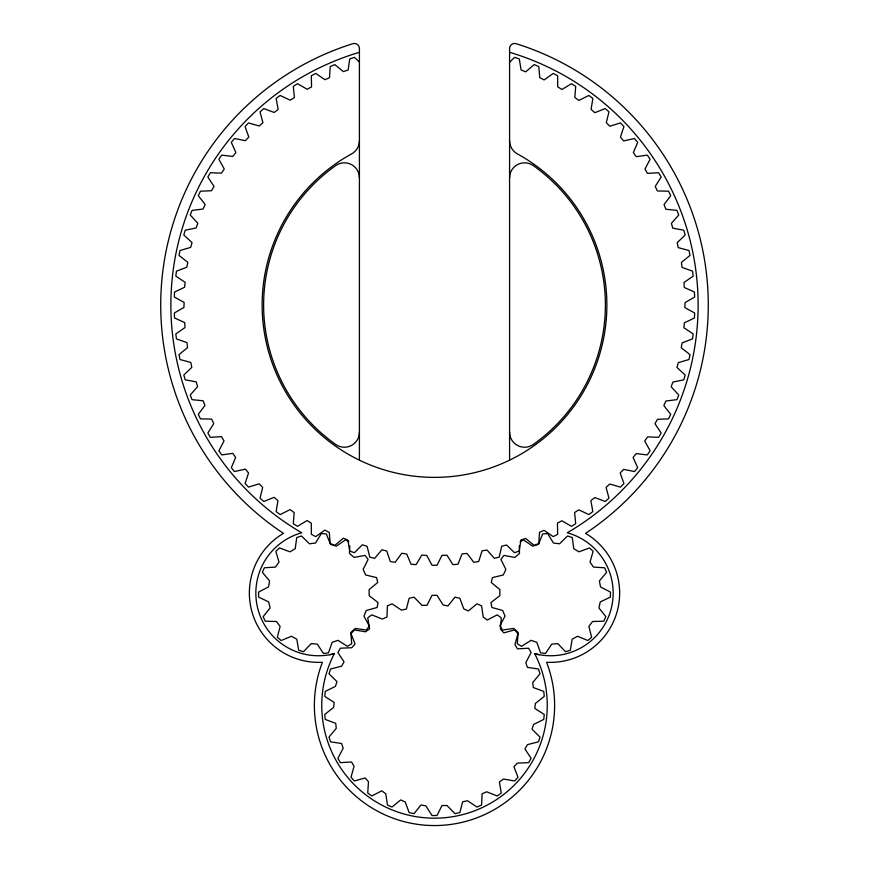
<?xml version="1.0" encoding="UTF-8"?>
<svg xmlns="http://www.w3.org/2000/svg" width="869" height="869" viewBox="0 0 869 869"><rect width="100%" height="100%" fill="white"/><g stroke="black" fill="none" stroke-linecap="round" stroke-linejoin="round"><path stroke-width="1.3" d="M349.783 545.971L349.468 553.423L354.096 557.442L365.099 555.41L368.108 559.408L363.133 569.434L365.719 574.985L376.603 577.613L377.722 582.491L369.097 589.616L369.206 595.743L378.069 602.565L377.124 607.474L366.338 610.483L363.948 616.121L369.271 625.962L366.403 630.058L355.334 628.417L350.848 632.589L351.717 643.755L347.426 646.33L337.987 640.323L332.186 642.321L328.439 652.869L323.474 653.477L317.283 644.146L311.189 643.614L303.477 651.728L298.686 650.262L296.829 639.226L291.473 636.26L281.121 640.529L277.352 637.249L280.133 626.408L276.451 621.52L265.262 621.205L263.144 616.675L270.107 607.909L268.727 601.935L258.636 597.112L258.538 592.104L268.467 586.923L269.629 580.916L262.373 572.399L264.328 567.783L275.506 567.088L279.014 562.069L275.842 551.337L279.503 547.926L289.996 551.837L295.243 548.676L296.72 537.585L301.456 535.956L309.44 543.788L315.523 543.049L321.378 533.512L326.364 533.946L330.481 544.352L336.336 546.145L345.569 539.812L348.849 541.637M509.582 62.318L514.546 57.354L519.293 58.94L521.085 69.889L525.68 71.845L534.218 64.599L538.813 66.565L539.725 77.613L544.146 79.937L553.238 73.409L557.67 75.733L557.681 86.824L561.906 89.496L571.487 83.706L575.712 86.389L574.833 97.437L578.841 100.446L588.856 95.449L592.854 98.458L591.083 109.407L594.831 112.72L605.215 108.549L608.963 111.873L606.312 122.638L609.788 126.244L620.466 122.92L623.942 126.537L620.433 137.052L623.605 140.93L634.522 138.475L637.683 142.353L633.349 152.564L636.195 156.681L647.275 155.117L650.121 159.233L644.972 169.053L647.47 173.387L658.648 172.725L661.146 177.059L655.226 186.433L657.377 190.952L668.565 191.191L670.705 195.71L664.057 204.584L665.828 209.255L676.962 210.385L678.743 215.067L671.389 223.376L672.791 228.189L683.794 230.209L685.185 235.01L677.19 242.701L678.2 247.611L689.008 250.511L690.008 255.41L681.426 262.438L682.024 267.402L692.56 271.161L693.169 276.136L684.044 282.436L684.251 287.443L694.45 292.038L694.657 297.046L685.054 302.597L684.859 307.593L694.657 313.003L694.45 318L684.435 322.768L683.838 327.732L693.169 333.902L692.56 338.877L682.198 342.82L681.198 347.719L690.008 354.628L689.008 359.527L678.352 362.623L676.962 367.435L685.185 375.028L683.794 379.829L672.932 382.067L671.15 386.738L678.743 394.971L676.962 399.653L665.958 401L663.807 405.519L670.705 414.328L668.565 418.858L657.485 419.314L654.976 423.648L661.146 432.99L658.648 437.324L647.568 436.879L644.722 441.007L650.121 450.805L647.275 454.932L636.26 453.596L633.099 457.474L637.683 467.685L634.522 471.563L623.649 469.358L620.184 472.964L623.942 483.512L620.466 487.118L609.821 484.044L606.073 487.357L608.963 498.176L605.215 501.489L594.841 497.568L590.844 500.577L592.854 511.58L588.856 514.589L578.83 509.842L574.594 512.525L575.712 523.659L571.487 526.332L561.874 520.792L557.442 523.116L557.67 534.316L553.238 536.64L544.103 530.34L539.497 532.306L538.813 543.473L534.218 545.439L525.615 538.432L520.868 540.018L519.293 551.098L514.546 552.684L506.54 545.004L501.685 546.21L499.219 557.127L494.352 558.322L486.998 550.023L482.056 550.827L478.721 561.515L473.779 562.319L467.109 553.455L462.123 553.857L457.941 564.242L452.945 564.644L447.014 555.28L442.006 555.28L436.998 565.284L432.002 565.284L426.831 555.476L421.845 555.063L416.055 564.644L411.059 564.242L406.703 554.042L401.771 553.238L395.221 562.319L390.279 561.515L386.759 551L381.904 549.795L374.648 558.322L369.781 557.127L367.12 546.362L362.373 544.776L354.454 552.684L349.707 551.098L347.915 540.16L343.32 538.193L334.782 545.439L330.187 543.473L329.275 532.425L324.854 530.101L315.762 536.64L311.33 534.316L311.319 523.225L307.094 520.542L297.513 526.332L293.287 523.659L294.167 512.601L290.159 509.592L280.144 514.589L276.146 511.58L277.917 500.631L274.169 497.318L263.785 501.489L260.037 498.176L262.688 487.4L259.212 483.794L248.534 487.118L245.058 483.512L248.567 472.986L245.395 469.108L234.478 471.563L231.317 467.685L235.651 457.474L232.805 453.357L221.725 454.932L218.879 450.805L224.028 440.985L221.53 436.651L210.352 437.324L207.854 432.99L213.774 423.605L211.623 419.086L200.435 418.858L198.295 414.328L204.943 405.465L203.172 400.783L192.038 399.653L190.257 394.971L197.611 386.662L196.209 381.86L185.206 379.829L183.815 375.028L191.81 367.337L190.8 362.438L179.992 359.527L178.992 354.628L187.574 347.611L186.976 342.636L176.44 338.877L175.831 333.902L184.956 327.602L184.749 322.595L174.55 318L174.343 313.003L183.946 307.441L184.141 302.445L174.343 297.046L174.55 292.038L184.565 287.281L185.162 282.306L175.831 276.136L176.44 271.161L186.802 267.228L187.802 262.319L178.992 255.41L179.992 250.511L190.648 247.415L192.038 242.603L183.815 235.01L185.206 230.209L196.068 227.982L197.85 223.3L190.257 215.067L192.038 210.385L203.042 209.038L205.193 204.519L198.295 195.71L200.435 191.191L211.515 190.735L214.024 186.39L207.854 177.059L210.352 172.725L221.432 173.159L224.278 169.042L218.879 159.233L221.725 155.117L232.74 156.442L235.901 152.564L231.317 142.353L234.478 138.475L245.351 140.691L248.816 137.074L245.058 126.537L248.534 122.92L259.179 126.005L262.927 122.681L260.037 111.873L263.785 108.549L274.159 112.47L278.156 109.461L276.146 98.458L280.144 95.449L290.17 100.196L294.406 97.524L293.287 86.389L297.513 83.706L307.126 89.246L311.558 86.922L311.33 75.733L315.762 73.409L324.897 79.698L329.503 77.732L330.187 66.565L334.782 64.599L343.385 71.606L348.132 70.02L349.707 58.94L354.454 57.354L359.418 62.123M520.151 541.637L523.431 539.812L532.664 546.145L538.519 544.352L542.636 533.946L547.622 533.512L553.477 543.049L559.56 543.788L567.544 535.956L572.28 537.585L573.757 548.676L579.004 551.837L589.497 547.926L593.158 551.337L589.986 562.069L593.494 567.088L604.672 567.783L606.627 572.399L599.371 580.916L600.533 586.923L610.462 592.104L610.364 597.112L600.273 601.935L598.893 607.909L605.856 616.675L603.738 621.205L592.549 621.52L588.867 626.408L591.648 637.249L587.879 640.529L577.527 636.26L572.171 639.226L570.314 650.262L565.523 651.728L557.811 643.614L551.717 644.146L545.526 653.477L540.561 652.869L536.814 642.321L531.013 640.323L521.574 646.33L517.283 643.755L518.152 632.589L513.666 628.417L502.597 630.058L499.729 625.962L505.052 616.121L502.662 610.483L491.876 607.474L490.931 602.565L499.794 595.743L499.903 589.616L491.278 582.491L492.397 577.613L503.281 574.985L505.867 569.434L500.892 559.408L503.901 555.41L514.904 557.442L519.532 553.423L519.217 545.971M509.582 52.292A263.644 263.644 0 0 1 567.283 532.773A62.622 62.622 0 0 1 611.005 609.408A62.622 62.622 0 0 1 534.707 653.716A112.764 112.764 0 0 1 434.5 818.185A112.764 112.764 0 0 1 334.293 653.716L329.851 654.705M539.149 654.705L534.707 653.716M509.582 460.179L509.582 48.458A5.008 5.008 0 0 1 516.077 43.678A273.778 273.778 0 0 1 585.543 533.36A69.314 69.314 0 0 1 546.601 662.276A120.118 120.118 0 0 1 434.5 825.55A120.118 120.118 0 0 1 322.399 662.276A69.314 69.314 0 0 1 283.457 533.36A273.778 273.778 0 0 1 352.923 43.678A5.008 5.008 0 0 1 359.418 48.458L359.418 460.179M509.582 432.219A15.012 15.012 0 0 0 533.273 444.472A170.889 170.889 0 0 0 533.273 165.577A15.012 15.012 0 0 0 509.582 177.83M359.418 432.219A15.012 15.012 0 0 1 335.727 444.472A170.889 170.889 0 0 1 335.727 165.577A15.012 15.012 0 0 1 359.418 177.83M359.418 52.292A263.644 263.644 0 0 0 301.717 532.773A62.622 62.622 0 0 0 257.995 609.408A62.622 62.622 0 0 0 334.293 653.716M509.582 140.713A15.012 15.012 0 0 0 517.37 153.878A172.366 172.366 0 0 1 567.348 414.839A172.366 172.366 0 0 1 301.652 414.839A172.366 172.366 0 0 1 351.63 153.878A15.012 15.012 0 0 0 359.418 140.713M387.422 605.856L386.922 617.033L382.349 619.065L371.802 614.872L367.75 617.816L369.586 628.852L365.534 631.796L354.346 629.884L351 633.61L355.084 644.027L351.739 647.742L340.387 648.209L337.889 652.543L344.059 661.874L341.55 666.208L330.546 669.021L329.003 673.779L336.976 681.633L335.434 686.391L325.256 691.431L324.734 696.406L334.163 702.434L333.642 707.409L324.734 714.448L325.256 719.423L335.727 723.356L336.26 728.331L329.003 737.075L330.546 741.833L341.615 743.506L343.168 748.263L337.889 758.311L340.387 762.656L351.565 761.983L354.063 766.317L351 777.244L354.346 780.97L365.132 777.983L368.478 781.709L367.75 793.039L371.802 795.982L381.741 790.823L385.782 793.766L387.422 804.998L391.995 807.04L400.642 799.925L405.215 801.968L409.158 812.613L414.057 813.656L421.031 804.9L425.929 805.943L432.002 815.535L436.998 815.535L442.006 805.53L447.014 805.53L454.943 813.656L459.842 812.613L462.656 801.783L467.555 800.74L477.005 807.04L481.578 804.998L482.078 793.821L486.651 791.789L497.198 795.982L501.25 793.039L499.414 782.002L503.466 779.058L514.654 780.97L518 777.244L513.916 766.827L517.261 763.112L528.613 762.656L531.111 758.311L524.941 748.98L527.45 744.646L538.454 741.833L539.997 737.075L532.024 729.221L533.566 724.464L543.744 719.423L544.266 714.448L534.837 708.42L535.358 703.445L544.266 696.406L543.744 691.431L533.273 687.498L532.74 682.523L539.997 673.779L538.454 669.021L527.385 667.359L525.832 662.591L531.111 652.543L528.613 648.209L517.435 648.871L514.937 644.537L518 633.61L514.654 629.884L503.868 632.871L500.522 629.145L501.25 617.816L497.198 614.872L487.259 620.031L483.218 617.088L481.578 605.856L477.005 603.814L468.358 610.929L463.785 608.887L459.842 598.241L454.943 597.199L447.969 605.954L443.071 604.911L436.998 595.319L432.002 595.319L426.994 605.324L421.986 605.324L414.057 597.199L409.158 598.241L406.344 609.071L401.445 610.114L391.995 603.814L387.422 605.856"/></g></svg>
